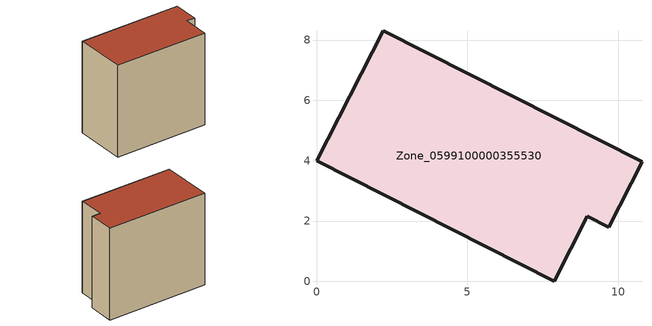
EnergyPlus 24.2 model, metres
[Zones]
Zone_0599100000355530
 floor ground (C_G): 0,4 2.21,8.31 10.79,3.96 9.69,1.8 8.97,2.16 7.87,0 z3.79
 wall outside (C_F): 2.21,8.31 0,4 7.87,0 8.97,2.16 9.69,1.8 10.79,3.96 2.21,8.31 z3.79:12.41
 roof outside (C_R): 10.79,3.96 2.21,8.31 0,4 7.87,0 8.97,2.16 9.69,1.8 z12.41
[BUILDING]
Pand.0599100000355530: North Axis=0; Terrain=City; Loads Convergence Tolerance Value=0.04; Temperature Convergence Tolerance Value=0.4; Solar Distribution=FullExterior; Maximum Number of Warmup Days=25; Minimum Number of Warmup Days=1
[Site:Location]
Rotterdam.The.Hague.AP_ZH_NLD Design_Conditions: Latitude=51.96; Longitude=4.45; Time Zone=1; Elevation=-4.5
[SITE:GROUNDTEMPERATURE:BUILDINGSURFACE]
18, 18, 18, 18, 18, 18, 18, 18, 18, 18, 18, 18
[MATERIAL] Thermal Absorptance=0.9; Solar Absorptance=0.7; Visible Absorptance=0.7
Name | Roughness | Thickness | Conductivity | Density | Specific Heat
G.TI.1992-2005 | MediumSmooth | 0.15 | 0.06 | 540 | 1210
F.TI.1992-2005 | Rough | 0.3 | 0.12 | 1920 | 840
R.TI.1992-2005 | MediumRough | 0.2 | 0.08 | 1500 | 1000
[CONSTRUCTION]
C_G: G.TI.1992-2005
C_F: F.TI.1992-2005
C_R: R.TI.1992-2005
[ZONE]
Zone_0599100000355530: Type=1; Multiplier=1; Ceiling Height=Autocalculate; Volume=Autocalculate; Floor Area=autocalculate; Part of Total Floor Area=Yes
[ZONEINFILTRATION:DESIGNFLOWRATE]
Infil_Zone_0599100000355530: Zone or ZoneList or Space or SpaceList=Zone_0599100000355530; Schedule=AlwaysOn; Design Flow Rate Calculation Method=Flow/Area; Flow Rate per Floor Area=0.0015; Constant Term Coefficient=1; Temperature Term Coefficient=0; Velocity Term Coefficient=0; Velocity Squared Term Coefficient=0
[HVACTEMPLATE:ZONE:IDEALLOADSAIRSYSTEM]
Zone_0599100000355530: Maximum Heating Supply Air Temperature=50; Minimum Cooling Supply Air Temperature=13; Maximum Heating Supply Air Humidity Ratio=0.0156; Minimum Cooling Supply Air Humidity Ratio=0.0077; Heating Limit=NoLimit; Cooling Limit=NoLimit; Dehumidification Control Type=ConstantSensibleHeatRatio; Cooling Sensible Heat Ratio=0.7; Dehumidification Setpoint=60; Humidification Control Type=None; Humidification Setpoint=30; Outdoor Air Method=None; Outdoor Air Flow Rate per Person=0.00944; Outdoor Air Flow Rate per Zone Floor Area=0; Outdoor Air Flow Rate per Zone=0; Demand Controlled Ventilation Type=None; Outdoor Air Economizer Type=NoEconomizer; Heat Recovery Type=None; Sensible Heat Recovery Effectiveness=0.7; Latent Heat Recovery Effectiveness=0.65
[ZONECONTROL:THERMOSTAT]
ThermostatControl_Zone_0599100000355530: Zone or ZoneList=Zone_0599100000355530; Control Type Schedule=DualSetpointControlType; Control 1=Thermostat_Zone_0599100000355530; Temperature Difference Between Cutout And Setpoint=0
[THERMOSTATSETPOINT:DUALSETPOINT]
Thermostat_Zone_0599100000355530: Heating Setpoint Temperature Schedule=HeatingSetpoint_Zone_0599100000355530; Cooling Setpoint Temperature Schedule=CoolingSetpoint_Zone_0599100000355530
[SCHEDULE:COMPACT]
HeatingSetpoint_Zone_0599100000355530: Through: 12/31, For: AllDays, Until: 24:00, 21
CoolingSetpoint_Zone_0599100000355530: Through: 12/31, For: AllDays, Until: 24:00, 24
DualSetpointControlType: Through: 12/31, For: AllDays, Until: 24:00, 4
AlwaysOn: Through: 12/31, For: AllDays, Until: 24:00, 1
